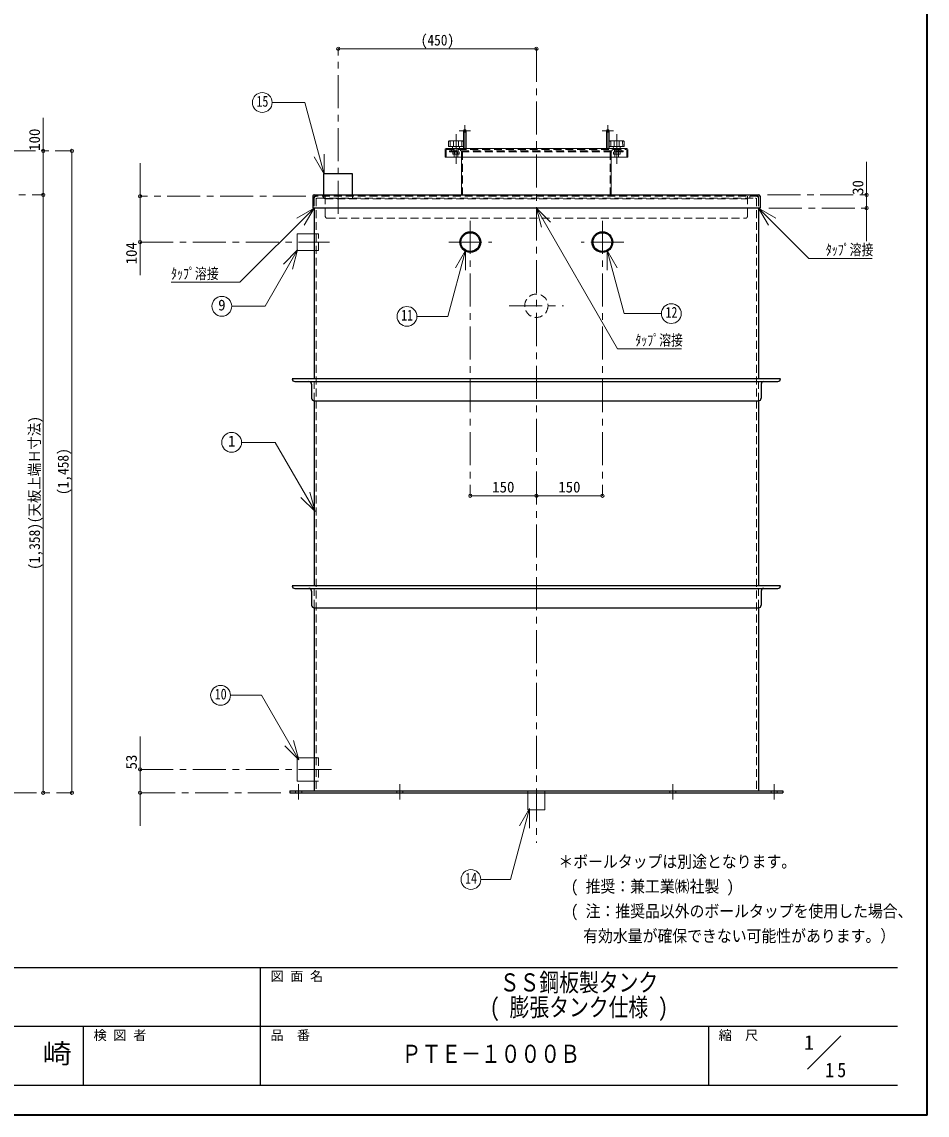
# Model space of a CAD drawing. Units: millimetres at full size, sheet at 1:15. Extents: x -3184 to 2891, y -2037 to 2178.
# Drawn here: x 835 to 2891, y -2037 to 445 of the extents above; entities that cross this region are included whole.
import ezdxf
from ezdxf.enums import TextEntityAlignment as Align

# ---------------------------------------------------------------- set-up
doc = ezdxf.new("R2010")
doc.units = ezdxf.units.MM
doc.header["$LTSCALE"] = 15
doc.header["$PDMODE"] = 32
doc.header["$PDSIZE"] = 7.5
doc.linetypes.add('CHAIN1', pattern=[8, 5, -1, 1, -1])
doc.linetypes.add('DASHED1', pattern=[1.8, 1.2, -0.6])
doc.layers.add('0-0', color=7, linetype='Continuous', lineweight=18)
doc.styles.add('ＭＳ ゴシック', font='')
doc.styles.get('ＭＳ ゴシック').set_extended_font_data('MS Gothic')

msp = doc.modelspace()

# ---------------------------------------------------------------- linework, layer by layer
at = {"layer": '0-0', "color": 1, "lineweight": 40}
for q in [(2890.8, 2177.87), (-3184.2, -2037.13)]:
    msp.add_line((2890.8, -2037.13), q, dxfattribs=at)
at = {"layer": '0-0', "color": 4, "linetype": 'CHAIN1', "lineweight": 9}
for p, q in [((1553.3, 9.37), (1553.3, 384.37)), ((2003.3, 384.37), (2003.3, -1419.13)), ((1840.8, 210.87), (1840.8, 157.87)), ((2165.8, 210.87), (2165.8, 157.87)), ((1820.8, 122.87), (1820.8, 190.47)), ((1827.8, 197.87), (1853.8, 197.87)), ((2178.8, 197.87), (2152.8, 197.87)), ((2185.8, 122.87), (2185.8, 190.47)), ((70.8, 152.57), (948.3, 152.57)), ((378.1, 52.57), (883.3, 52.57)), ((2528.1, 52.57), (2753.3, 52.57)), ((1480.1, 49.37), (1103.3, 49.37)), ((2531.3, 22.57), (2753.3, 22.57)), ((1853.3, -6.13), (1853.3, -630.63)), ((2153.3, -6.13), (2153.3, -630.63)), ((1103.3, -54.63), (1533.3, -54.63)), ((1804.8, -54.63), (1901.8, -54.63)), ((2201.8, -54.63), (2104.8, -54.63)), ((1941.8, -199.13), (2064.8, -199.13)), ((1103.3, -1252.13), (1543.3, -1252.13)), ((1463.3, -1320.13), (1463.3, -1285.63)), ((1693.3, -1320.13), (1693.3, -1285.63)), ((2313.3, -1320.13), (2313.3, -1285.63)), ((2543.3, -1320.13), (2543.3, -1285.63)), ((433.3, -1305.13), (948.3, -1305.13)), ((1423.3, -1305.13), (1103.3, -1305.13))]:
    msp.add_line(p, q, dxfattribs=at)
at = {"layer": '0-0', "color": 4, "lineweight": 9}
for p, q in [((2003.3, 384.37), (1553.3, 384.37)), ((883.3, 52.57), (883.3, 227.57)), ((1837.8, 197.87), (1837.8, 168.37)), ((1843.8, 197.87), (1843.8, 157.87)), ((2162.8, 197.87), (2162.8, 157.87)), ((2168.8, 197.87), (2168.8, 168.37)), ((948.3, 152.57), (948.3, -1305.13)), ((1837.8, 162.74), (1837.8, 157.87)), ((2168.8, 162.74), (2168.8, 157.87)), ((1103.3, -129.63), (1103.3, 124.37)), ((1833.5, 137.87), (1833.5, 52.57)), ((2173.1, 137.87), (2173.1, 52.57)), ((2753.3, 127.57), (2753.3, -52.43)), ((883.3, 52.57), (883.3, -1305.13)), ((2003.3, -630.63), (1853.3, -630.63)), ((2153.3, -630.63), (2003.3, -630.63)), ((1103.3, -1177.13), (1103.3, -1380.13))]:
    msp.add_line(p, q, dxfattribs=at)
at = {"layer": '0-0'}
for p, q in [((1403.25, 262.31), (1477.54, 262.31)), ((1521.04, 99.94), (1477.54, 262.31)), ((1811.39, 175.46), (1805.48, 175.15)), ((1807.25, 162.67), (1807.64, 174.31)), ((1829.79, 175.47), (1811.81, 175.47)), ((1815.31, 162.67), (1814.93, 174.31)), ((1826.28, 162.67), (1826.67, 174.31)), ((1830.21, 175.46), (1836.11, 175.15)), ((1834.35, 162.67), (1833.96, 174.31)), ((2176.39, 175.46), (2170.48, 175.15)), ((2172.25, 162.67), (2172.64, 174.31)), ((2176.81, 175.47), (2194.79, 175.47)), ((2180.31, 162.67), (2179.93, 174.31)), ((2191.28, 162.67), (2191.67, 174.31)), ((2195.21, 175.46), (2201.11, 175.15)), ((2199.35, 162.67), (2198.96, 174.31)), ((1795.8, 155.57), (1795.8, 137.87)), ((1798.1, 157.87), (2208.5, 157.87)), ((1803.63, 163.08), (1803.97, 173.6)), ((1837.57, 162.67), (1804.03, 162.67)), ((1813.17, 158.24), (1812.8, 162.67)), ((1828.43, 158.24), (1828.8, 162.67)), ((1837.97, 163.08), (1837.63, 173.6)), ((2168.63, 163.08), (2168.97, 173.6)), ((2169.03, 162.67), (2202.57, 162.67)), ((2178.17, 158.24), (2177.8, 162.67)), ((2193.43, 158.24), (2193.8, 162.67)), ((2202.97, 163.08), (2202.63, 173.6)), ((2210.8, 155.57), (2210.8, 137.87)), ((1521.04, 99.94), (1498.54, 138.91)), ((1521.04, 99.94), (1521.04, 144.94)), ((2210.8, 137.87), (1795.8, 137.87)), ((1498.5, 22.57), (1330.09, -145.84)), ((1498.5, 22.57), (1459.53, 0.07)), ((1498.5, 22.57), (1476, -16.4)), ((2003.3, 22.57), (2014.94, -20.9)), ((2003.3, 22.57), (2035.12, -9.25)), ((2508.1, 22.57), (2530.6, -16.4)), ((2508.1, 22.57), (2547.07, 0.07)), ((1460.3, -73.63), (1460.3, -35.63)), ((1498.8, -35.63), (1460.3, -35.63)), ((1461.18, -72.56), (1429.36, -104.38)), ((1461.18, -72.56), (1449.53, -116.03)), ((1460.3, -73.63), (1498.8, -73.63)), ((1842.17, -73.74), (1819.67, -112.71)), ((1842.17, -73.74), (1842.17, -118.74)), ((2164.42, -73.74), (2164.42, -118.74)), ((2164.42, -73.74), (2186.92, -112.71)), ((2164.42, -73.74), (2202.82, -217.03)), ((1330.09, -145.84), (1173.8, -145.84)), ((2287.32, -217.03), (2202.82, -217.03)), ((1333.71, -509.38), (1409.95, -509.38)), ((1500.56, -666.33), (1409.95, -509.38)), ((1500.56, -666.33), (1468.74, -634.51)), ((1500.56, -666.33), (1488.92, -622.86)), ((1463.63, -1230.23), (1451.99, -1186.76)), ((1463.63, -1230.23), (1431.81, -1198.41)), ((1460.3, -1278.63), (1460.3, -1225.63)), ((1460.3, -1225.63), (1498.8, -1225.63)), ((1460.3, -1278.63), (1498.8, -1278.63)), ((1984.3, -1305.13), (1984.3, -1344.13)), ((2022.3, -1305.13), (2022.3, -1344.13)), ((1987.79, -1340.84), (1965.29, -1379.81)), ((1984.3, -1344.13), (2022.3, -1344.13)), ((1987.79, -1340.84), (1987.79, -1385.84)), ((2618.97, -1932.89), (2694.73, -1857.13))]:
    msp.add_line(p, q, dxfattribs=at)
at = {"layer": '0-0', "color": 4, "linetype": 'DASHED1', "lineweight": 9}
for p, q in [((1798.1, 154.42), (1798.1, 137.87)), ((1799.25, 155.57), (2207.35, 155.57)), ((1805.8, 152.57), (1805.8, 150.27)), ((2200.8, 152.57), (1805.8, 152.57)), ((1805.8, 150.27), (2200.8, 150.27)), ((1810.8, 155.57), (1810.8, 152.57)), ((1815.8, 150.27), (1815.8, 157.87)), ((1816.8, 138.37), (1816.8, 157.87)), ((1817.05, 149.97), (1817.05, 145.27)), ((1824.55, 149.97), (1824.55, 145.27)), ((1824.8, 138.37), (1824.8, 157.87)), ((1825.8, 150.27), (1825.8, 157.87)), ((1830.8, 155.57), (1830.8, 152.57)), ((1833.5, 137.87), (1833.5, 149.12)), ((1835.8, 150.27), (1835.8, 49.37)), ((2170.8, 150.27), (2170.8, 49.37)), ((2173.1, 137.87), (2173.1, 149.12)), ((2175.8, 155.57), (2175.8, 152.57)), ((2180.8, 150.27), (2180.8, 157.87)), ((2181.8, 138.37), (2181.8, 157.87)), ((2182.05, 149.97), (2182.05, 145.27)), ((2189.55, 149.97), (2189.55, 145.27)), ((2189.8, 138.37), (2189.8, 157.87)), ((2190.8, 150.27), (2190.8, 157.87)), ((2195.8, 155.57), (2195.8, 152.57)), ((2200.8, 152.57), (2200.8, 150.27)), ((2208.5, 154.42), (2208.5, 137.87)), ((1814.55, 144.77), (1827.05, 144.77)), ((1817.3, 137.87), (1816.8, 138.37)), ((1824.8, 138.37), (1816.8, 138.37)), ((1824.8, 138.37), (1824.3, 137.87)), ((2192.05, 144.77), (2179.55, 144.77)), ((2181.8, 138.37), (2182.3, 137.87)), ((2181.8, 138.37), (2189.8, 138.37)), ((2189.3, 137.87), (2189.8, 138.37)), ((1523.8, 49.37), (1523.8, 4.37)), ((1523.8, 43.37), (2482.8, 43.37)), ((2482.8, 49.37), (2482.8, 4.37)), ((1528.8, -0.63), (2477.8, -0.63)), ((1498.8, -35.63), (1508.3, -35.63)), ((1498.8, -1225.63), (1508.3, -1225.63)), ((1508.3, -1225.63), (1508.3, -1278.63)), ((1498.8, -1278.63), (1508.3, -1278.63)), ((1456.3, -1305.13), (1456.3, -1300.63)), ((1470.3, -1305.13), (1470.3, -1300.63)), ((1984.3, -1305.13), (1984.3, -1300.63)), ((2022.3, -1305.13), (2022.3, -1300.63)), ((2536.3, -1305.13), (2536.3, -1300.63)), ((2550.3, -1305.13), (2550.3, -1300.63))]:
    msp.add_line(p, q, dxfattribs=at)
at = {"layer": '0-0', "color": 5, "lineweight": 25}
for p, q in [((1520.8, 52.57), (1520.8, 100.37)), ((1498.5, 52.57), (2508.1, 52.57)), ((1495.3, 49.37), (1495.3, 22.57)), ((2511.3, 49.37), (2511.3, 22.57)), ((2511.3, 22.57), (1495.3, 22.57)), ((1498.8, 22.57), (1498.8, -365.13)), ((2507.8, 22.57), (2507.8, -365.13)), ((2557.8, -365.13), (1448.8, -365.13)), ((1454.8, -371.13), (2551.8, -371.13)), ((1492.8, -377.13), (1492.8, -409.13)), ((2513.8, -377.13), (2513.8, -409.13)), ((1498.8, -415.13), (2507.8, -415.13)), ((1498.8, -415.13), (1498.8, -835.13)), ((2507.8, -415.13), (2507.8, -835.13)), ((2557.8, -835.13), (1448.8, -835.13)), ((1454.8, -841.13), (2551.8, -841.13)), ((1492.8, -847.13), (1492.8, -879.13)), ((2513.8, -847.13), (2513.8, -879.13)), ((1498.8, -885.13), (2507.8, -885.13)), ((1498.8, -885.13), (1498.8, -1300.63)), ((2507.8, -885.13), (2507.8, -1300.63)), ((1443.3, -1300.63), (2563.3, -1300.63)), ((1443.3, -1300.63), (1443.3, -1305.13)), ((1443.3, -1305.13), (2563.3, -1305.13)), ((2563.3, -1300.63), (2563.3, -1305.13))]:
    msp.add_line(p, q, dxfattribs=at)
at = {"layer": '0-0', "linetype": 'DASHED1'}
for p, q in [((1520.8, 44.37), (1520.8, 52.57)), ((1498.5, 47.77), (1498.5, 22.57)), ((1498.8, 44.87), (1498.8, 22.57)), ((2506.5, 49.37), (1500.1, 49.37)), ((1503.3, 44.87), (1503.3, -1300.63)), ((1505.55, 44.87), (2501.05, 44.87)), ((1518.8, 49.37), (1518.8, 44.87)), ((2487.8, 49.37), (2487.8, 44.87)), ((2503.3, 44.87), (2503.3, -1300.63)), ((2507.8, 44.87), (2507.8, 22.57)), ((2508.1, 47.77), (2508.1, 22.57)), ((1498.8, -415.13), (1498.8, -365.13)), ((2507.8, -415.13), (2507.8, -365.13)), ((1498.8, -885.13), (1498.8, -835.13)), ((2507.8, -885.13), (2507.8, -835.13)), ((1686.3, -1305.13), (1686.3, -1300.63)), ((1700.3, -1305.13), (1700.3, -1300.63)), ((2306.3, -1305.13), (2306.3, -1300.63)), ((2320.3, -1305.13), (2320.3, -1300.63))]:
    msp.add_line(p, q, dxfattribs=at)
at = {"layer": '0-0', "color": 6, "lineweight": 25}
for p, q in [((-3116.7, -1701.77), (2823.3, -1701.77)), ((1376.87, -1969.63), (1376.87, -1701.77)), ((2823.3, -1835.7), (-230.27, -1835.7)), ((975.08, -1969.63), (975.08, -1835.7)), ((2394.73, -1969.63), (2394.73, -1835.7)), ((2823.3, -1969.63), (-3116.7, -1969.63))]:
    msp.add_line(p, q, dxfattribs=at)
at = {"layer": '0-0', "color": 4, "linetype": 'DASHED1', "lineweight": 9}
for points in [[(1813.32, 149.97), (1813.32, 145.27), (1814.55, 144.77)], [(1828.28, 149.97), (1828.28, 145.27), (1827.05, 144.77)], [(2178.32, 149.97), (2178.32, 145.27), (2179.55, 144.77)], [(2193.28, 149.97), (2193.28, 145.27), (2192.05, 144.77)], [(1498.8, -73.63), (1508.3, -73.63), (1508.3, -35.63)]]:
    msp.add_lwpolyline(points, dxfattribs=at)
at = {"layer": '0-0', "color": 5, "lineweight": 25}
msp.add_lwpolyline([(1585.8, 52.57), (1585.8, 100.37), (1520.8, 100.37)], dxfattribs=at)
at = {"layer": '0-0', "linetype": 'DASHED1'}
msp.add_lwpolyline([(1520.8, 44.37), (1585.8, 44.37), (1585.8, 52.57)], dxfattribs=at)
at = {"layer": '0-0'}
for points in [[(2003.3, 22.57), (2187.82, -297.03), (2333.18, -297.03)], [(2508.1, 22.57), (2622.37, -91.71), (2765.77, -91.71)], [(1461.18, -72.56), (1387.33, -200.48), (1311.5, -200.48)], [(1842.17, -73.74), (1802.08, -223.38), (1731.95, -223.38)], [(1463.63, -1230.23), (1379.12, -1083.84), (1308.56, -1083.84)], [(1987.79, -1340.84), (1944.57, -1502.11), (1877.14, -1502.11)]]:
    msp.add_lwpolyline(points, dxfattribs=at)
for centre in [(1380.75, 262.31), (1289, -200.48), (2309.82, -217.03), (1709.45, -223.38), (1311.21, -509.38), (1286.06, -1083.84), (1854.64, -1502.11)]:
    msp.add_circle(centre, 22.5, dxfattribs=at)
at = {"layer": '0-0', "color": 5, "lineweight": 25}
for centre, radius in [((1853.3, -54.63), 23.5), ((1853.3, -54.63), 21.35), ((2153.3, -54.63), 23.5), ((2153.3, -54.63), 21.35)]:
    msp.add_circle(centre, radius, dxfattribs=at)
at = {"layer": '0-0', "color": 4, "linetype": 'DASHED1', "lineweight": 9}
msp.add_circle((2003.3, -199.13), 26.5, dxfattribs=at)
at = {"layer": '0-0', "color": 4, "lineweight": 9}
for centre, start in [((1840.8, 197.87), 360), ((2165.8, 197.87), 0)]:
    msp.add_arc(centre, 3, start, 180, dxfattribs=at)
at = {"layer": '0-0'}
for centre, radius, start, end in [((1805.57, 173.55), 1.6, 93.01913, 178.15415), ((1805.19, 173.01), 1.66, 93.02757, 128.73305), ((1805.26, 166.7), 7.97, 72.62002, 91.09064), ((1811.81, 167.47), 8, 90, 93.01913), ((1815.33, 174.32), 0.4, 97.29873, 181.90915), ((1820.8, 131.6), 43.47, 82.70127, 97.29873), ((1826.27, 174.32), 0.4, 358.09085, 82.70127), ((1829.79, 167.47), 8, 86.98087, 90), ((1836.34, 166.7), 7.97, 88.90936, 107.37998), ((1836.03, 173.55), 1.6, 1.84585, 86.98087), ((1836.4, 173.01), 1.66, 51.26695, 86.97243), ((2170.57, 173.55), 1.6, 93.01913, 178.15415), ((2170.19, 173.01), 1.66, 93.02757, 128.73305), ((2170.26, 166.7), 7.97, 72.62002, 91.09064), ((2176.81, 167.47), 8, 90, 93.01913), ((2180.33, 174.32), 0.4, 97.29873, 181.90915), ((2185.8, 131.6), 43.47, 82.70127, 97.29873), ((2191.27, 174.32), 0.4, 358.09085, 82.70127), ((2194.79, 167.47), 8, 86.98087, 90), ((2201.34, 166.7), 7.97, 88.90936, 107.37998), ((2201.03, 173.55), 1.6, 1.84585, 86.98087), ((2201.4, 173.01), 1.66, 51.26695, 86.97243), ((1798.1, 155.57), 2.3, 90, 180), ((1804.03, 163.07), 0.4, 178.15415, 270), ((1813.57, 158.27), 0.4, 184.76364, 270), ((1828.03, 158.27), 0.4, 270, 355.23636), ((1837.57, 163.07), 0.4, 270, 1.84585), ((2169.03, 163.07), 0.4, 178.15415, 270), ((2178.57, 158.27), 0.4, 184.76364, 270), ((2193.03, 158.27), 0.4, 270, 355.23636), ((2202.57, 163.07), 0.4, 270, 1.84585), ((2208.5, 155.57), 2.3, 0, 90)]:
    msp.add_arc(centre, radius, start, end, dxfattribs=at)
at = {"layer": '0-0', "color": 4, "linetype": 'DASHED1', "lineweight": 9}
for centre, radius, start, end in [((1840.8, 197.87), 3, 180, 0), ((2165.8, 197.87), 3, 180, 360), ((1799.25, 154.42), 1.15, 90, 180), ((1813.62, 149.97), 0.3, 90, 180), ((1816.75, 149.97), 0.3, 0, 90), ((1817.35, 149.97), 0.3, 90, 180), ((1824.25, 149.97), 0.3, 0, 90), ((1824.85, 149.97), 0.3, 90, 180), ((1827.98, 149.97), 0.3, 0, 90), ((1832.35, 149.12), 1.15, 0, 90), ((1833.5, 150.27), 2.3, 0, 90), ((2173.1, 150.27), 2.3, 90, 180), ((2174.25, 149.12), 1.15, 90, 180), ((2178.62, 149.97), 0.3, 90, 180), ((2181.75, 149.97), 0.3, 0, 90), ((2182.35, 149.97), 0.3, 90, 180), ((2189.25, 149.97), 0.3, 0, 90), ((2189.85, 149.97), 0.3, 90, 180), ((2192.98, 149.97), 0.3, 0, 90), ((2207.35, 154.42), 1.15, 0, 90), ((1814.31, 152.42), 7.65, 271.74524, 290.89913), ((1820.8, 159.1), 14.33, 254.82182, 285.17818), ((1827.28, 152.42), 7.65, 249.10087, 268.25476), ((2179.31, 152.42), 7.65, 271.74524, 290.89913), ((2185.8, 159.1), 14.33, 254.82182, 285.17818), ((2192.28, 152.42), 7.65, 249.10087, 268.25476), ((1528.8, 4.37), 5, 180, 270), ((2477.8, 4.37), 5, 270, 0)]:
    msp.add_arc(centre, radius, start, end, dxfattribs=at)
at = {"layer": '0-0', "color": 5, "lineweight": 25}
for centre, radius, start, end in [((1498.5, 49.37), 3.2, 90, 180), ((2508.1, 49.37), 3.2, 0, 90), ((1454.8, -365.13), 6, 180, 270), ((1486.8, -377.13), 6, 0, 90), ((2519.8, -377.13), 6, 90, 180), ((2551.8, -365.13), 6, 270, 0), ((1498.8, -409.13), 6, 180, 270), ((2507.8, -409.13), 6, 270, 0), ((1454.8, -835.13), 6, 180, 270), ((1486.8, -847.13), 6, 0, 90), ((2519.8, -847.13), 6, 90, 180), ((2551.8, -835.13), 6, 270, 0), ((1498.8, -879.13), 6, 180, 270), ((2507.8, -879.13), 6, 270, 0)]:
    msp.add_arc(centre, radius, start, end, dxfattribs=at)
at = {"layer": '0-0', "linetype": 'DASHED1'}
for centre, radius, start, end in [((1500.1, 47.77), 1.6, 90, 180), ((1503.3, 44.87), 4.5, 90, 180), ((1505.55, 42.62), 2.25, 90, 180), ((2501.05, 42.62), 2.25, 0, 90), ((2503.3, 44.87), 4.5, 0, 90), ((2506.5, 47.77), 1.6, 0, 90)]:
    msp.add_arc(centre, radius, start, end, dxfattribs=at)
at = {"layer": '0-0', "color": 1}
for p in [(1553.3, 384.37), (2003.3, 384.37), (883.3, 152.57), (948.3, 152.57), (883.3, 52.57), (1103.3, 49.37), (2753.3, 52.57), (2753.3, 22.57), (1103.3, -54.63), (1853.3, -630.63), (2003.3, -630.63), (2153.3, -630.63), (1103.3, -1252.13), (883.3, -1305.13), (948.3, -1305.13), (1103.3, -1305.13)]:
    msp.add_point(p, dxfattribs=at)

# ---------------------------------------------------------------- texts
at = {"layer": '0-0', "style": 'ＭＳ ゴシック'}
for s, height, width, p in [('(450)', 24.74, 0.9, (1740.8, 384.37)), ('15', 24.74, 0.8, (1367.63, 245.44)), ('ﾀｯﾌﾟ溶接', 24.74, 0.8, (2660.77, -91.71)), ('ﾀｯﾌﾟ溶接', 24.74, 0.8, (1173.8, -145.84)), ('11', 24.74, 0.8, (1696.33, -240.26)), ('12', 24.74, 0.8, (2296.69, -233.91)), ('ﾀｯﾌﾟ溶接', 24.74, 0.8, (2228.18, -297.03)), ('10', 24.74, 0.8, (1272.93, -1100.72)), ('＊ボールタップは別途となります。', 27.49, 0.9, (2053.3, -1483.38)), ('14', 24.74, 0.8, (1841.51, -1518.99)), ('( 推奨：兼工業㈱社製 )', 27.49, 0.9, (2081.42, -1539.63)), ('( 注：推奨品以外のボールタップを使用した場合、', 27.49, 0.9, (2081.42, -1595.88)), ('有効水量が確保できない可能性があります。）', 27.49, 0.9, (2109.55, -1652.13)), ('ＳＳ鋼板製タンク', 41.24, 0.8, (1920.08, -1768.74)), ('( 膨張タンク仕様 )', 41.24, 0.8, (1897.58, -1824.99)), ('千\u3000崎', 43.99, 1.1, (750.08, -1932.67)), ('ＰＴＥ－１０００Ｂ', 41.24, 0.8, (1697.36, -1930.79))]:
    msp.add_text(s, height=height, dxfattribs=dict(at, width=width)).set_placement(p, align=Align.BOTTOM_LEFT)
for s, p in [('100', (883.3, 152.57)), ('30', (2753.3, 52.57)), ('104', (1103.3, -105.26)), ('53', (1103.3, -1252.13))]:
    msp.add_text(s, height=24.74, rotation=90, dxfattribs=at).set_placement(p, align=Align.BOTTOM_LEFT)
for s, height, p in [('9', 24.74, (1280.57, -217.35)), ('1', 24.74, (1302.77, -526.26)), ('150', 24.74, (1902.99, -630.63)), ('150', 24.74, (2052.99, -630.63)), ('図 面 名', 21.99, (1399.37, -1739.27)), ('検 図 者', 21.99, (997.58, -1873.2)), ('品\u3000番', 21.99, (1399.37, -1873.2)), ('縮\u3000尺', 21.99, (2417.23, -1873.2)), ('1', 32.99, (2611.35, -1898.42))]:
    msp.add_text(s, height=height, dxfattribs=at).set_placement(p, align=Align.BOTTOM_LEFT)
at = {"layer": '0-0', "style": 'ＭＳ ゴシック', "width": 0.9}
for s, p in [('(1,358)(天板上端Ｈ寸法)', (883.3, -798.78)), ('(1,458)', (948.3, -628.78))]:
    msp.add_text(s, height=24.74, rotation=90, dxfattribs=at).set_placement(p, align=Align.BOTTOM_LEFT)
at = {"layer": '0-0', "insert": (2659.3, -1951.48), "char_height": 32.99, "attachment_point": 7, "style": 'ＭＳ ゴシック'}
msp.add_mtext('\\T1.36;\\W0.9;15', dxfattribs=at)

doc.saveas('drawing.dxf')
